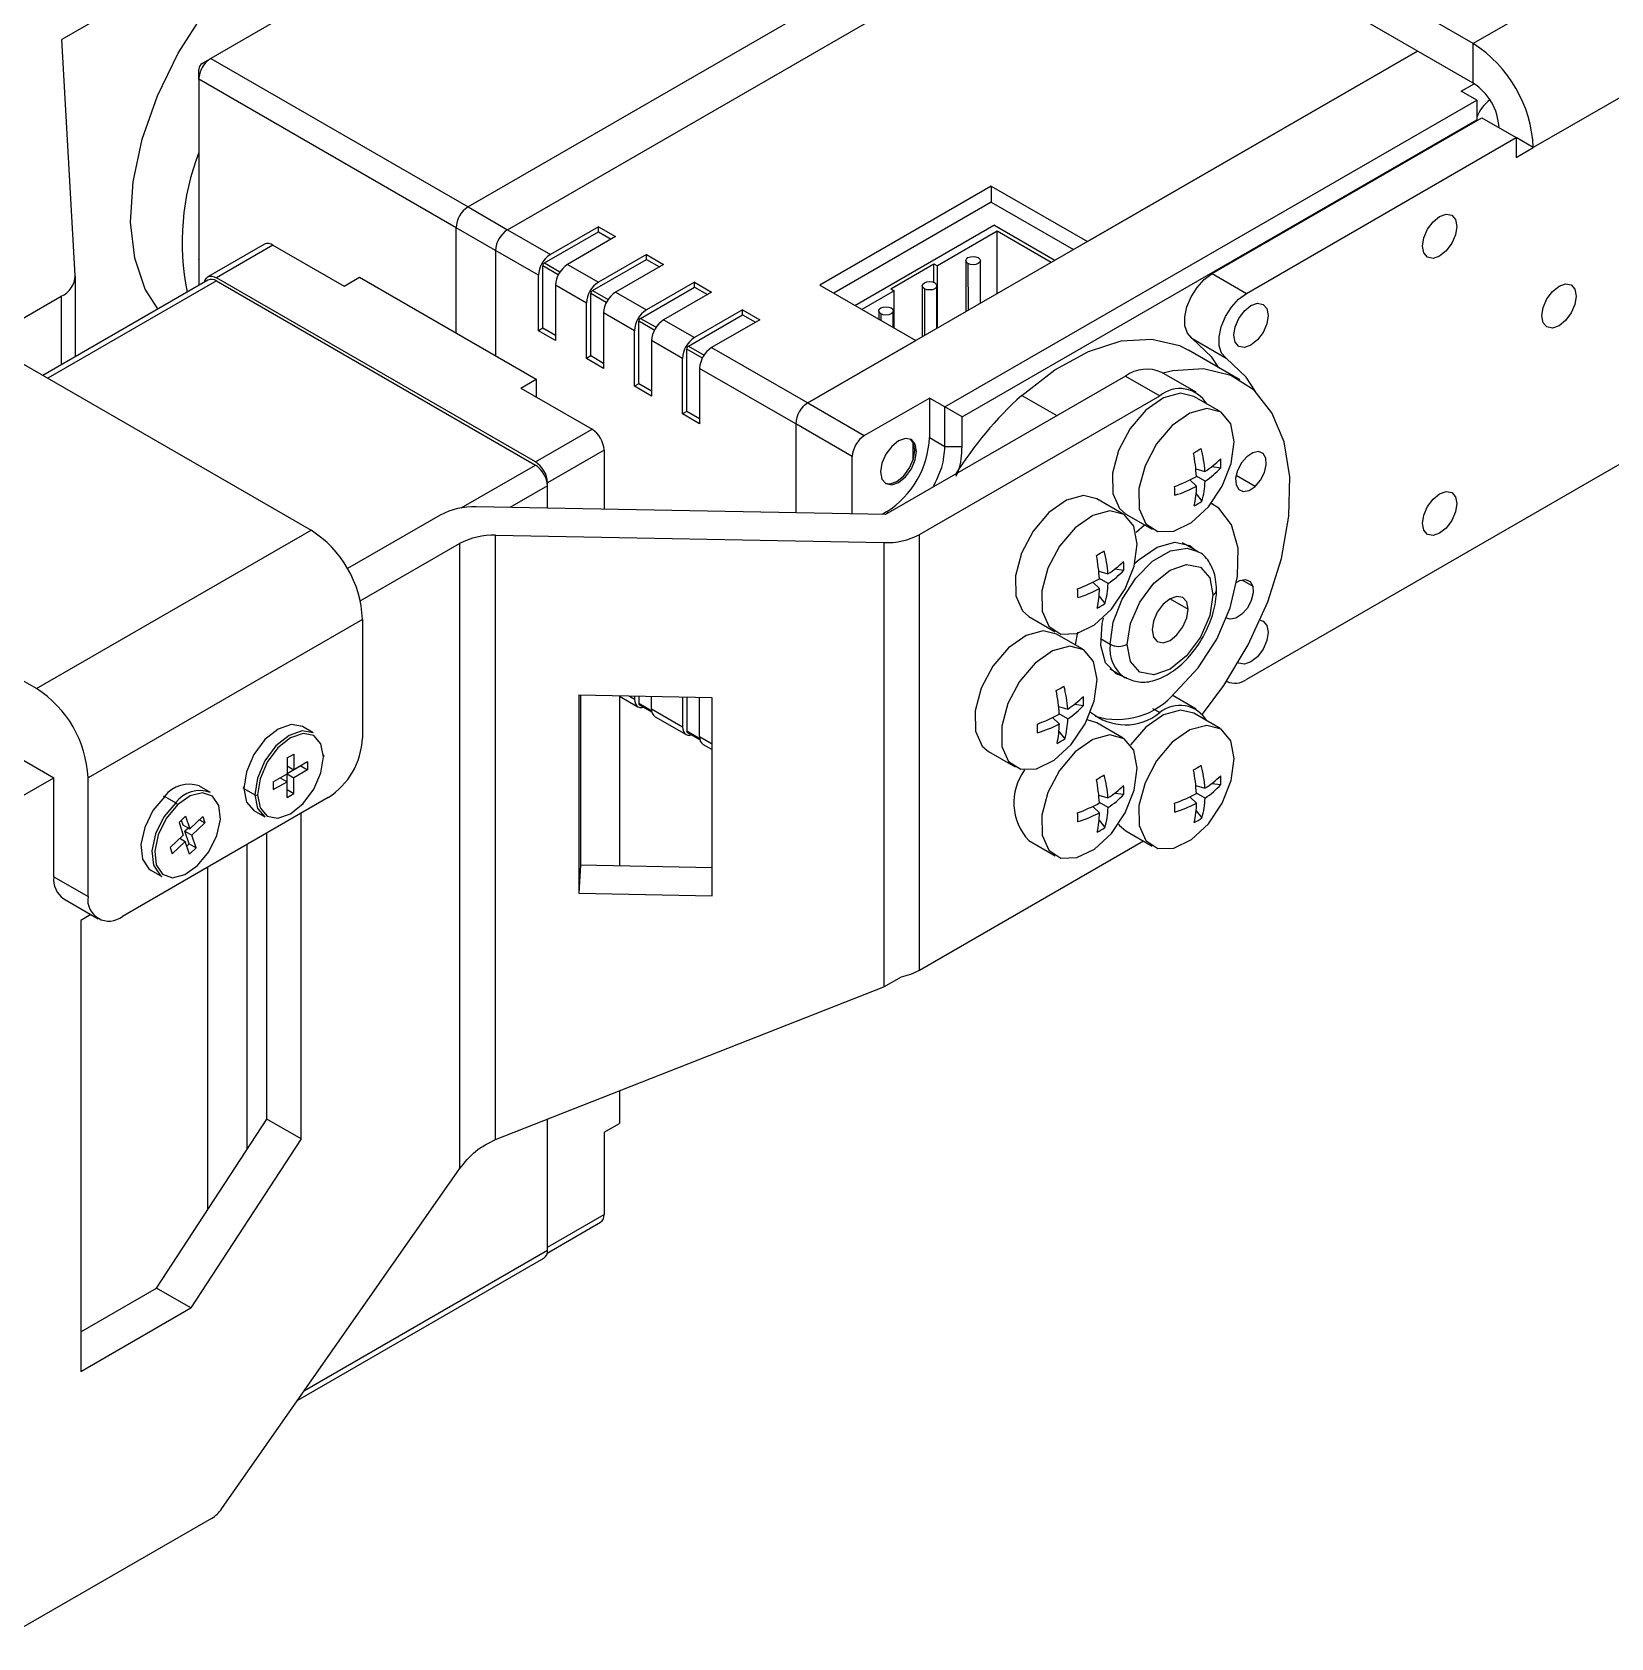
# Model space of a CAD drawing. Header units: millimetres. Extents: x 1258 to 2922, y -135 to 1239.
# Drawn here: x 1637.13 to 1669.67, y 1132.49 to 1165.59 of the extents above; entities that cross this region are included whole.
import ezdxf

# ---------------------------------------------------------------- set-up
doc = ezdxf.new("R2010")
doc.units = ezdxf.units.MM
doc.header["$LTSCALE"] = 6

msp = doc.modelspace()

# ---------------------------------------------------------------- linework, layer by layer
at = {"color": 7, "linetype": 'Continuous', "lineweight": 25}
for p, q in [((1666.835, 1165.355), (1653.647, 1172.968)), ((1653.294, 1172.254), (1640.813, 1165.049)), ((1666.835, 1164.539), (1653.647, 1172.152)), ((1678.502, 1172.091), (1666.835, 1165.355)), ((1679.74, 1169.947), (1668.072, 1163.212)), ((1658.686, 1169.243), (1646.117, 1161.987)), ((1646.93, 1161.518), (1659.499, 1168.774)), ((1642.696, 1168.299), (1637.746, 1165.442)), ((1638.021, 1160.572), (1637.746, 1165.442)), ((1666.835, 1164.539), (1666.835, 1165.355)), ((1640.813, 1165.049), (1646.117, 1161.987)), ((1665.686, 1165.202), (1653.117, 1157.946)), ((1658.881, 1161.274), (1665.686, 1165.202)), ((1640.566, 1164.62), (1640.566, 1164.824)), ((1645.869, 1161.559), (1640.566, 1164.62)), ((1640.566, 1164.62), (1640.566, 1160.371)), ((1666.588, 1164.375), (1666.852, 1164.528)), ((1666.906, 1164.192), (1666.588, 1164.375)), ((1655.946, 1157.864), (1666.906, 1164.192)), ((1666.906, 1164.192), (1666.906, 1163.783)), ((1656.299, 1157.66), (1666.906, 1163.783)), ((1661.452, 1160.614), (1667.012, 1163.824)), ((1666.906, 1163.783), (1666.906, 1163.763)), ((1667.012, 1163.824), (1667.719, 1163.416)), ((1662.159, 1160.206), (1667.719, 1163.416)), ((1667.719, 1163.416), (1667.719, 1163.008)), ((1668.072, 1163.212), (1667.719, 1163.416)), ((1667.719, 1163.008), (1668.072, 1163.212)), ((1656.901, 1162.417), (1653.366, 1160.376)), ((1656.901, 1162.417), (1658.881, 1161.274)), ((1656.901, 1162.417), (1656.901, 1162.085)), ((1646.117, 1161.987), (1646.93, 1161.518)), ((1656.901, 1162.085), (1653.652, 1160.21)), ((1656.901, 1162.085), (1658.594, 1161.108)), ((1679.033, 1161.986), (1662.159, 1152.245)), ((1645.869, 1159.389), (1645.869, 1161.559)), ((1646.682, 1161.089), (1645.869, 1161.559)), ((1646.93, 1161.518), (1647.814, 1161.008)), ((1647.69, 1160.834), (1648.804, 1161.477)), ((1648.804, 1161.579), (1647.814, 1161.008)), ((1649.157, 1161.375), (1648.167, 1160.804)), ((1648.804, 1161.579), (1649.157, 1161.375)), ((1648.804, 1161.477), (1648.804, 1161.579)), ((1648.804, 1161.477), (1649.069, 1161.324)), ((1654.091, 1159.957), (1656.954, 1161.609)), ((1657.025, 1161.487), (1655.79, 1160.774)), ((1658.208, 1160.885), (1656.954, 1161.609)), ((1658.138, 1160.844), (1657.025, 1161.487)), ((1657.025, 1160.202), (1657.025, 1161.487)), ((1641.92, 1161.218), (1640.753, 1160.544)), ((1642.095, 1161.2), (1640.928, 1160.527)), ((1642.095, 1161.2), (1643.562, 1160.353)), ((1646.682, 1161.089), (1646.682, 1158.92)), ((1647.566, 1160.579), (1646.682, 1161.089)), ((1649.794, 1161.008), (1648.804, 1160.436)), ((1649.794, 1161.008), (1650.147, 1160.804)), ((1649.794, 1160.906), (1649.794, 1161.008)), ((1640.553, 1160.914), (1640.566, 1160.906)), ((1647.655, 1159.487), (1647.655, 1160.773)), ((1648.167, 1160.804), (1648.804, 1160.436)), ((1648.68, 1160.263), (1649.794, 1160.906)), ((1650.147, 1160.804), (1649.157, 1160.232)), ((1649.794, 1160.906), (1650.059, 1160.752)), ((1654.83, 1160.301), (1655.719, 1160.815)), ((1655.719, 1160.815), (1655.79, 1160.774)), ((1655.719, 1160.431), (1655.719, 1160.815)), ((1655.79, 1159.489), (1655.79, 1160.774)), ((1656.376, 1160.881), (1656.377, 1159.828)), ((1656.677, 1160.001), (1656.676, 1160.881)), ((1640.753, 1160.479), (1637.351, 1158.514)), ((1638.022, 1158.902), (1638.022, 1160.554)), ((1647.504, 1156.731), (1640.928, 1160.527)), ((1640.928, 1160.462), (1647.504, 1156.665)), ((1643.562, 1160.353), (1643.881, 1160.537)), ((1643.881, 1160.537), (1647.522, 1158.435)), ((1647.566, 1159.436), (1647.566, 1160.579)), ((1648.556, 1160.007), (1647.92, 1160.375)), ((1647.92, 1160.375), (1647.92, 1159.232)), ((1649.67, 1159.691), (1650.784, 1160.334)), ((1650.784, 1160.436), (1649.794, 1159.865)), ((1650.784, 1160.436), (1651.137, 1160.232)), ((1650.784, 1160.334), (1650.784, 1160.436)), ((1650.784, 1160.334), (1651.049, 1160.181)), ((1653.366, 1160.376), (1655.346, 1159.233)), ((1655.478, 1160.362), (1655.479, 1159.309)), ((1655.779, 1159.483), (1655.778, 1160.362)), ((1661.452, 1160.614), (1662.159, 1160.206)), ((1634.359, 1160.241), (1642.88, 1155.323)), ((1636.127, 1159.221), (1637.729, 1160.145)), ((1648.556, 1158.864), (1648.556, 1160.007)), ((1648.645, 1158.915), (1648.645, 1160.201)), ((1649.157, 1160.232), (1649.794, 1159.865)), ((1651.137, 1160.232), (1650.147, 1159.661)), ((1654.901, 1160.261), (1654.233, 1159.875)), ((1654.83, 1160.301), (1654.901, 1160.261)), ((1654.901, 1159.489), (1654.901, 1160.261)), ((1648.91, 1159.803), (1648.91, 1158.66)), ((1649.546, 1159.436), (1648.91, 1159.803)), ((1650.66, 1159.12), (1651.774, 1159.763)), ((1651.774, 1159.865), (1650.784, 1159.293)), ((1651.774, 1159.865), (1652.127, 1159.661)), ((1651.774, 1159.763), (1651.774, 1159.865)), ((1651.774, 1159.763), (1652.039, 1159.61)), ((1654.58, 1159.844), (1654.58, 1159.674)), ((1654.88, 1159.501), (1654.88, 1159.844)), ((1647.655, 1159.487), (1647.566, 1159.436)), ((1647.92, 1159.232), (1647.566, 1159.436)), ((1647.92, 1159.334), (1647.655, 1159.487)), ((1649.546, 1158.293), (1649.546, 1159.436)), ((1649.635, 1158.344), (1649.635, 1159.63)), ((1650.147, 1159.661), (1650.784, 1159.293)), ((1652.127, 1159.661), (1651.137, 1159.089)), ((1649.9, 1159.232), (1649.9, 1158.089)), ((1650.536, 1158.865), (1649.9, 1159.232)), ((1650.625, 1157.772), (1650.625, 1159.058)), ((1651.137, 1159.089), (1653.117, 1157.946)), ((1653.117, 1157.946), (1655.346, 1159.233)), ((1662.025, 1158.423), (1660.964, 1159.036)), ((1661.034, 1159.28), (1661.741, 1158.872)), ((1648.645, 1158.915), (1648.556, 1158.864)), ((1648.91, 1158.66), (1648.556, 1158.864)), ((1648.91, 1158.762), (1648.645, 1158.915)), ((1650.536, 1157.721), (1650.536, 1158.865)), ((1647.204, 1158.251), (1647.522, 1158.435)), ((1647.522, 1158.435), (1647.522, 1158.067)), ((1652.87, 1157.517), (1650.89, 1158.66)), ((1650.89, 1158.66), (1650.89, 1157.517)), ((1659.667, 1158.502), (1654.717, 1155.645)), ((1659.667, 1158.502), (1660.374, 1158.094)), ((1661.124, 1158.168), (1660.417, 1158.577)), ((1647.204, 1158.251), (1648.671, 1157.404)), ((1649.635, 1158.344), (1649.546, 1158.293)), ((1649.9, 1158.089), (1649.546, 1158.293)), ((1649.9, 1158.191), (1649.635, 1158.344)), ((1654.284, 1157.273), (1655.627, 1158.048)), ((1655.424, 1155.237), (1660.374, 1158.094)), ((1655.946, 1157.864), (1655.627, 1158.048)), ((1655.627, 1158.048), (1655.627, 1157.232)), ((1661.619, 1157.767), (1661.074, 1158.082)), ((1650.625, 1157.772), (1650.536, 1157.721)), ((1650.89, 1157.517), (1650.536, 1157.721)), ((1650.89, 1157.619), (1650.625, 1157.772)), ((1653.117, 1157.946), (1654.284, 1157.273)), ((1656.299, 1157.66), (1655.946, 1157.864)), ((1655.946, 1157.048), (1655.946, 1157.864)), ((1647.504, 1156.731), (1648.671, 1157.404)), ((1652.87, 1157.517), (1652.87, 1155.68)), ((1654.036, 1156.844), (1652.87, 1157.517)), ((1656.299, 1157.048), (1656.299, 1157.66)), ((1655.292, 1156.772), (1655.292, 1157.132)), ((1655.627, 1157.232), (1655.946, 1157.048)), ((1655.946, 1157.048), (1656.299, 1157.048)), ((1648.919, 1156.975), (1647.752, 1156.302)), ((1648.919, 1156.975), (1648.919, 1155.754)), ((1654.036, 1155.658), (1654.036, 1156.844)), ((1655.362, 1156.952), (1655.327, 1156.972)), ((1660.994, 1156.36), (1661.132, 1156.229)), ((1661.116, 1156.59), (1661.304, 1156.535)), ((1661.307, 1156.334), (1661.128, 1156.436)), ((1661.447, 1156.635), (1661.632, 1156.611)), ((1647.752, 1155.776), (1647.752, 1156.302)), ((1647.752, 1155.776), (1647.752, 1156.237)), ((1661.123, 1156.072), (1661.243, 1155.922)), ((1654.717, 1155.645), (1646.282, 1155.803)), ((1654.743, 1155.701), (1654.649, 1155.646)), ((1659.619, 1155.656), (1659.074, 1155.971)), ((1661.482, 1155.85), (1661.435, 1155.877)), ((1645.542, 1155.635), (1643.63, 1154.531)), ((1659.674, 1155.657), (1660.219, 1155.342)), ((1659.887, 1155.284), (1660.062, 1155.433)), ((1637.223, 1152.057), (1642.88, 1155.323)), ((1643.895, 1153.867), (1645.943, 1155.05)), ((1645.943, 1155.05), (1645.943, 1142.155)), ((1646.683, 1155.218), (1654.684, 1155.068)), ((1646.683, 1142.763), (1646.683, 1155.218)), ((1654.684, 1155.068), (1654.684, 1145.908)), ((1655.424, 1146.255), (1655.424, 1155.237)), ((1661.159, 1154.882), (1660.845, 1155.063)), ((1659.862, 1154.641), (1659.947, 1154.721)), ((1659.116, 1154.479), (1659.304, 1154.424)), ((1659.447, 1154.524), (1659.632, 1154.5)), ((1658.994, 1154.249), (1659.132, 1154.118)), ((1659.307, 1154.223), (1659.128, 1154.325)), ((1659.123, 1153.961), (1659.243, 1153.811)), ((1643.94, 1153.485), (1638.284, 1150.22)), ((1643.94, 1153.485), (1643.94, 1151.036)), ((1657.674, 1153.546), (1658.219, 1153.231)), ((1658.791, 1152.868), (1658.245, 1153.183)), ((1658.634, 1152.959), (1658.683, 1153.223)), ((1637.223, 1152.057), (1636.595, 1152.419)), ((1659.345, 1152.465), (1659.659, 1152.284)), ((1661.753, 1152.209), (1661.759, 1152.205)), ((1651.148, 1151.868), (1648.399, 1151.92)), ((1648.399, 1151.92), (1648.399, 1147.837)), ((1648.432, 1151.919), (1648.432, 1148.414)), ((1649.237, 1151.904), (1649.237, 1148.399)), ((1649.237, 1151.902), (1649.619, 1151.682)), ((1649.546, 1151.898), (1649.546, 1151.842)), ((1649.635, 1151.897), (1649.635, 1151.75)), ((1649.645, 1151.727), (1649.906, 1151.577)), ((1649.9, 1151.638), (1649.9, 1151.892)), ((1650.536, 1151.88), (1650.536, 1151.271)), ((1650.625, 1151.878), (1650.625, 1151.179)), ((1650.89, 1151.067), (1650.89, 1151.873)), ((1651.148, 1147.786), (1651.148, 1151.868)), ((1658.618, 1151.736), (1658.803, 1151.712)), ((1661.124, 1151.636), (1660.627, 1151.923)), ((1649.9, 1151.638), (1650.536, 1151.271)), ((1649.972, 1151.478), (1650.609, 1151.11)), ((1658.165, 1151.461), (1658.303, 1151.33)), ((1658.288, 1151.691), (1658.476, 1151.636)), ((1658.479, 1151.435), (1658.3, 1151.537)), ((1659.074, 1151.352), (1658.877, 1151.414)), ((1661.619, 1151.235), (1661.074, 1151.549)), ((1642.927, 1151.143), (1642.701, 1151.273)), ((1650.635, 1151.156), (1650.896, 1151.005)), ((1658.295, 1151.174), (1658.414, 1151.023)), ((1659.619, 1151.037), (1659.074, 1151.352)), ((1636.595, 1150.786), (1637.576, 1150.22)), ((1650.962, 1150.906), (1651.148, 1150.799)), ((1656.845, 1150.758), (1657.391, 1150.443)), ((1642.385, 1150.628), (1642.526, 1150.709)), ((1642.385, 1150.628), (1642.385, 1150.301)), ((1642.385, 1150.465), (1642.526, 1150.383)), ((1642.668, 1150.464), (1642.385, 1150.301)), ((1642.526, 1150.709), (1642.526, 1150.383)), ((1642.809, 1150.546), (1642.526, 1150.383)), ((1642.668, 1150.465), (1642.668, 1150.464)), ((1642.668, 1150.464), (1642.809, 1150.383)), ((1642.809, 1150.546), (1642.809, 1150.383)), ((1635.996, 1149.308), (1637.576, 1150.22)), ((1637.576, 1148.179), (1637.576, 1150.22)), ((1638.284, 1147.77), (1638.284, 1150.22)), ((1642.102, 1150.138), (1642.385, 1150.301)), ((1642.102, 1150.138), (1642.243, 1150.22)), ((1642.102, 1150.138), (1642.102, 1149.975)), ((1642.102, 1149.975), (1642.385, 1150.138)), ((1642.243, 1150.22), (1642.385, 1150.138)), ((1642.385, 1150.138), (1642.385, 1150.301)), ((1642.385, 1150.301), (1642.526, 1150.22)), ((1642.385, 1149.811), (1642.385, 1150.138)), ((1642.809, 1150.383), (1642.526, 1150.22)), ((1642.526, 1149.893), (1642.526, 1150.22)), ((1661.447, 1150.103), (1661.632, 1150.079)), ((1643.233, 1149.811), (1638.991, 1147.362)), ((1639.863, 1149.835), (1640.09, 1149.705)), ((1640.806, 1149.918), (1640.58, 1150.049)), ((1641.494, 1149.999), (1641.72, 1149.869)), ((1642.385, 1149.975), (1642.526, 1149.893)), ((1642.385, 1149.811), (1642.526, 1149.893)), ((1659.116, 1149.86), (1659.304, 1149.805)), ((1659.447, 1149.905), (1659.632, 1149.881)), ((1660.994, 1149.828), (1661.132, 1149.697)), ((1661.116, 1150.058), (1661.304, 1150.003)), ((1661.307, 1149.802), (1661.128, 1149.904)), ((1640.293, 1149.426), (1640.159, 1149.298)), ((1640.293, 1149.426), (1640.38, 1149.165)), ((1640.649, 1149.42), (1640.38, 1149.165)), ((1640.649, 1149.42), (1640.692, 1149.29)), ((1641.701, 1149.541), (1641.927, 1149.411)), ((1642.675, 1142.774), (1642.675, 1149.489)), ((1658.994, 1149.63), (1659.132, 1149.499)), ((1659.307, 1149.604), (1659.128, 1149.706)), ((1661.123, 1149.54), (1661.243, 1149.39)), ((1640.159, 1149.298), (1640.245, 1149.037)), ((1640.206, 1149.343), (1640.238, 1149.247)), ((1640.238, 1149.247), (1640.38, 1149.165)), ((1640.351, 1149.182), (1640.282, 1149.116)), ((1640.368, 1148.855), (1640.282, 1149.116)), ((1640.282, 1149.116), (1640.423, 1149.034)), ((1640.692, 1149.29), (1640.423, 1149.034)), ((1640.58, 1149.355), (1640.692, 1149.29)), ((1641.968, 1143.182), (1641.968, 1149.081)), ((1659.123, 1149.342), (1659.243, 1149.192)), ((1659.674, 1149.125), (1660.219, 1148.81)), ((1639.976, 1148.782), (1640.245, 1149.037)), ((1639.976, 1148.782), (1640.019, 1148.651)), ((1640.019, 1148.651), (1640.288, 1148.907)), ((1640.176, 1148.972), (1640.288, 1148.907)), ((1640.375, 1148.646), (1640.288, 1148.907)), ((1640.368, 1148.855), (1640.321, 1148.81)), ((1640.368, 1148.855), (1640.51, 1148.773)), ((1640.51, 1148.773), (1640.375, 1148.646)), ((1640.51, 1148.773), (1640.423, 1149.034)), ((1641.565, 1142.564), (1641.565, 1148.848)), ((1655.424, 1146.255), (1660.035, 1148.916)), ((1657.674, 1148.927), (1658.219, 1148.612)), ((1648.432, 1148.414), (1648.399, 1147.837)), ((1651.148, 1148.363), (1648.432, 1148.414)), ((1637.576, 1148.179), (1638.284, 1147.77)), ((1639.58, 1148.317), (1639.806, 1148.186)), ((1640.752, 1141.317), (1640.752, 1148.379)), ((1648.399, 1147.837), (1651.148, 1147.786)), ((1637.784, 1147.721), (1638.491, 1147.312)), ((1638.344, 1147.397), (1638.135, 1147.276)), ((1638.135, 1147.276), (1638.135, 1137.982)), ((1654.684, 1145.908), (1655.048, 1146.118)), ((1646.683, 1142.763), (1654.684, 1145.908)), ((1649.237, 1143.767), (1649.237, 1143.094)), ((1639.698, 1139.7), (1641.968, 1143.182)), ((1642.675, 1142.774), (1641.968, 1143.182)), ((1647.752, 1140.543), (1647.752, 1143.184)), ((1647.752, 1140.477), (1647.752, 1143.184)), ((1648.919, 1142.911), (1649.237, 1143.094)), ((1648.919, 1142.911), (1648.919, 1141.216)), ((1642.675, 1142.774), (1640.405, 1139.292)), ((1641.04, 1135.151), (1645.943, 1142.155)), ((1647.752, 1140.543), (1648.919, 1141.216)), ((1647.747, 1140.421), (1648.846, 1141.056)), ((1642.605, 1137.388), (1647.679, 1140.317)), ((1638.135, 1138.798), (1639.698, 1139.7)), ((1640.405, 1139.292), (1639.698, 1139.7)), ((1638.135, 1137.982), (1640.405, 1139.292)), ((1640.83, 1134.951), (1636.562, 1132.487))]:
    msp.add_line(p, q, dxfattribs=at)
at = {"color": 8, "linetype": 'Continuous', "lineweight": 25}
for p, q in [((1647.976, 1160.588), (1647.655, 1160.773)), ((1647.69, 1160.834), (1648.011, 1160.649)), ((1656.42, 1160.82), (1656.421, 1159.853)), ((1640.928, 1160.462), (1637.453, 1158.455)), ((1637.729, 1160.145), (1637.729, 1158.733)), ((1648.966, 1160.016), (1648.645, 1160.201)), ((1648.68, 1160.263), (1649.001, 1160.077)), ((1655.522, 1160.301), (1655.522, 1159.335)), ((1649.67, 1159.691), (1649.991, 1159.506)), ((1654.624, 1159.782), (1654.624, 1159.649)), ((1649.955, 1159.445), (1649.635, 1159.63)), ((1650.945, 1158.873), (1650.625, 1159.058)), ((1650.66, 1159.12), (1650.981, 1158.934)), ((1657.529, 1158.102), (1658.251, 1157.685)), ((1645.973, 1155.781), (1647.504, 1156.665)), ((1662.337, 1156.227), (1661.946, 1156.452)), ((1647.752, 1156.237), (1646.979, 1155.79)), ((1654.779, 1155.68), (1654.743, 1155.701)), ((1662.068, 1154.299), (1662.29, 1154.171)), ((1660.586, 1153.909), (1660.957, 1153.695)), ((1659.349, 1152.97), (1659.154, 1153.083)), ((1649.446, 1151.9), (1649.546, 1151.842)), ((1649.635, 1151.75), (1649.903, 1151.596)), ((1649.903, 1151.595), (1649.635, 1151.75)), ((1660.374, 1151.562), (1660.232, 1151.643)), ((1650.625, 1151.179), (1650.893, 1151.024)), ((1650.893, 1151.024), (1650.625, 1151.179)), ((1650.89, 1151.067), (1651.148, 1150.918)), ((1642.745, 1137.587), (1647.752, 1140.477))]:
    msp.add_line(p, q, dxfattribs=at)
at = {"color": 7, "linetype": 'Continuous', "lineweight": 25, "flags": 128}
for points in [[(1639.722, 1159.884), (1639.461, 1160.294), (1639.245, 1160.93), (1639.161, 1161.677), (1639.214, 1162.505), (1639.4, 1163.383), (1639.713, 1164.278), (1640.141, 1165.155), (1640.667, 1165.98), (1641.271, 1166.721), (1641.929, 1167.351), (1642.617, 1167.844), (1643.308, 1168.183), (1643.976, 1168.353), (1644.594, 1168.348)], [(1640.637, 1164.947), (1640.736, 1165.004), (1640.813, 1165.049)], [(1666.142, 1161.791), (1666.277, 1161.838), (1666.392, 1161.816), (1666.469, 1161.728), (1666.496, 1161.587), (1666.469, 1161.415), (1666.392, 1161.239), (1666.277, 1161.084), (1666.142, 1160.975), (1666.007, 1160.928), (1665.892, 1160.95), (1665.815, 1161.038), (1665.788, 1161.179), (1665.815, 1161.351), (1665.892, 1161.527), (1666.007, 1161.682), (1666.142, 1161.791)], [(1656.42, 1160.82), (1656.388, 1160.848), (1656.376, 1160.881), (1656.388, 1160.914), (1656.42, 1160.942), (1656.469, 1160.961), (1656.526, 1160.968), (1656.584, 1160.961), (1656.632, 1160.942)], [(1656.632, 1160.942), (1656.665, 1160.914), (1656.676, 1160.881), (1656.665, 1160.848), (1656.632, 1160.82), (1656.584, 1160.801), (1656.526, 1160.795), (1656.469, 1160.801), (1656.42, 1160.82)], [(1640.686, 1160.44), (1640.7, 1160.482), (1640.723, 1160.519), (1640.753, 1160.544), (1640.791, 1160.558), (1640.834, 1160.56), (1640.88, 1160.549), (1640.928, 1160.527)], [(1655.522, 1160.301), (1655.49, 1160.329), (1655.478, 1160.362), (1655.49, 1160.396), (1655.522, 1160.424), (1655.571, 1160.442), (1655.628, 1160.449), (1655.686, 1160.442), (1655.734, 1160.424)], [(1655.734, 1160.424), (1655.767, 1160.396), (1655.778, 1160.362), (1655.767, 1160.329), (1655.734, 1160.301), (1655.686, 1160.282), (1655.628, 1160.276), (1655.571, 1160.282), (1655.522, 1160.301)], [(1661.034, 1159.28), (1660.942, 1159.383), (1660.893, 1159.534), (1660.891, 1159.72), (1660.934, 1159.926), (1661.021, 1160.136), (1661.143, 1160.33), (1661.291, 1160.494), (1661.452, 1160.614)], [(1668.603, 1160.354), (1668.738, 1160.401), (1668.853, 1160.379), (1668.929, 1160.29), (1668.956, 1160.15), (1668.929, 1159.978), (1668.853, 1159.801), (1668.738, 1159.647), (1668.603, 1159.537), (1668.467, 1159.49), (1668.353, 1159.513), (1668.276, 1159.601), (1668.249, 1159.742), (1668.276, 1159.913), (1668.353, 1160.09), (1668.467, 1160.245), (1668.603, 1160.354)], [(1661.741, 1158.872), (1661.649, 1158.975), (1661.6, 1159.126), (1661.598, 1159.312), (1661.641, 1159.518), (1661.728, 1159.727), (1661.85, 1159.922), (1661.998, 1160.086), (1662.159, 1160.206)], [(1662.253, 1159.954), (1662.388, 1160.001), (1662.503, 1159.979), (1662.58, 1159.891), (1662.606, 1159.75), (1662.58, 1159.578), (1662.503, 1159.402), (1662.388, 1159.247), (1662.253, 1159.138), (1662.118, 1159.091), (1662.003, 1159.113), (1661.926, 1159.201), (1661.899, 1159.342), (1661.926, 1159.514), (1662.003, 1159.691), (1662.118, 1159.845), (1662.253, 1159.954)], [(1654.624, 1159.782), (1654.592, 1159.811), (1654.58, 1159.844), (1654.592, 1159.877), (1654.624, 1159.905), (1654.673, 1159.924), (1654.73, 1159.93), (1654.788, 1159.924), (1654.836, 1159.905)], [(1654.836, 1159.905), (1654.869, 1159.877), (1654.88, 1159.844), (1654.869, 1159.811), (1654.836, 1159.782), (1654.788, 1159.764), (1654.73, 1159.757), (1654.673, 1159.764), (1654.624, 1159.782)], [(1657.529, 1158.102), (1658.212, 1158.632), (1658.904, 1159.01), (1659.58, 1159.224), (1660.213, 1159.263), (1660.779, 1159.128), (1660.964, 1159.036)], [(1661.592, 1158.673), (1661.446, 1158.887), (1661.034, 1159.28)], [(1662.346, 1158.183), (1662.153, 1158.479), (1661.741, 1158.872)], [(1661.254, 1151.529), (1661.695, 1152.122), (1662.198, 1152.963), (1662.598, 1153.847), (1662.88, 1154.741), (1663.033, 1155.61), (1663.052, 1156.421), (1662.935, 1157.142), (1662.686, 1157.746), (1662.317, 1158.21), (1661.84, 1158.515), (1661.274, 1158.651), (1660.641, 1158.611), (1660.438, 1158.564)], [(1661.074, 1158.082), (1660.8, 1158.147), (1660.448, 1158.052), (1660.087, 1157.797), (1659.764, 1157.417), (1659.523, 1156.963), (1659.398, 1156.497), (1659.404, 1156.08), (1659.541, 1155.77), (1659.674, 1155.657)], [(1661.909, 1157.146), (1661.836, 1157.515), (1661.639, 1157.755), (1661.345, 1157.832), (1660.993, 1157.737), (1660.632, 1157.483), (1660.309, 1157.103), (1660.069, 1156.648), (1659.943, 1156.182), (1659.949, 1155.765), (1660.087, 1155.455), (1660.336, 1155.294), (1660.665, 1155.303), (1661.027, 1155.481), (1661.376, 1155.804), (1661.662, 1156.228), (1661.848, 1156.696), (1661.909, 1157.146)], [(1655.362, 1156.952), (1655.334, 1157.099), (1655.253, 1157.192), (1655.133, 1157.215), (1654.991, 1157.166), (1654.849, 1157.051), (1654.728, 1156.889), (1654.648, 1156.703), (1654.62, 1156.523)], [(1655.327, 1156.972), (1655.299, 1157.12), (1655.235, 1157.201)], [(1654.62, 1156.523), (1654.648, 1156.375), (1654.728, 1156.283), (1654.849, 1156.259), (1654.991, 1156.309), (1655.133, 1156.423), (1655.253, 1156.586), (1655.334, 1156.771), (1655.362, 1156.952)], [(1654.711, 1156.294), (1654.814, 1156.28), (1654.956, 1156.329), (1655.098, 1156.444), (1655.218, 1156.606), (1655.299, 1156.792), (1655.327, 1156.972)], [(1662.169, 1156.838), (1662.058, 1156.71), (1661.976, 1156.554), (1661.937, 1156.396), (1661.946, 1156.258), (1662.002, 1156.162), (1662.095, 1156.122), (1662.213, 1156.145), (1662.337, 1156.227)], [(1662.337, 1156.227), (1662.448, 1156.355), (1662.529, 1156.51), (1662.568, 1156.669), (1662.56, 1156.807), (1662.504, 1156.903), (1662.41, 1156.943), (1662.292, 1156.92), (1662.169, 1156.838)], [(1659.074, 1155.971), (1658.8, 1156.036), (1658.448, 1155.941), (1658.087, 1155.686), (1657.764, 1155.306), (1657.523, 1154.852), (1657.398, 1154.385), (1657.404, 1153.969), (1657.541, 1153.659), (1657.674, 1153.546)], [(1666.142, 1155.259), (1666.007, 1155.212), (1665.892, 1155.234), (1665.815, 1155.322), (1665.788, 1155.463), (1665.815, 1155.635), (1665.892, 1155.812), (1666.007, 1155.966), (1666.142, 1156.075), (1666.277, 1156.122), (1666.392, 1156.1), (1666.469, 1156.012), (1666.496, 1155.871), (1666.469, 1155.7), (1666.392, 1155.523), (1666.277, 1155.368), (1666.142, 1155.259)], [(1659.909, 1155.034), (1659.836, 1155.404), (1659.639, 1155.644), (1659.345, 1155.721), (1658.993, 1155.626), (1658.632, 1155.371), (1658.309, 1154.991), (1658.069, 1154.537), (1657.943, 1154.07), (1657.949, 1153.654), (1658.087, 1153.344), (1658.336, 1153.183), (1658.665, 1153.192), (1659.027, 1153.37), (1659.376, 1153.692), (1659.662, 1154.117), (1659.848, 1154.585), (1659.909, 1155.034)], [(1660.7, 1151.987), (1661.162, 1152.485), (1661.548, 1153.08), (1661.827, 1153.725), (1661.977, 1154.366), (1661.986, 1154.952), (1661.853, 1155.436), (1661.589, 1155.777), (1661.434, 1155.876)], [(1659.947, 1154.721), (1660.32, 1154.976), (1660.682, 1155.076), (1660.99, 1155.008), (1661.12, 1154.905)], [(1659.702, 1152.97), (1659.769, 1153.4), (1659.961, 1153.842), (1660.248, 1154.228), (1660.586, 1154.501), (1660.924, 1154.619), (1661.211, 1154.563), (1661.403, 1154.343), (1661.47, 1153.991)], [(1662.29, 1154.171), (1662.299, 1154.033), (1662.26, 1153.874), (1662.179, 1153.719), (1662.068, 1153.591), (1661.944, 1153.509), (1661.826, 1153.486), (1661.749, 1153.512)], [(1661.96, 1154.249), (1662.023, 1154.284), (1662.141, 1154.307), (1662.235, 1154.267), (1662.29, 1154.171)], [(1661.47, 1153.991), (1661.403, 1153.562), (1661.211, 1153.12), (1660.924, 1152.733), (1660.586, 1152.46), (1660.248, 1152.342), (1659.961, 1152.398), (1659.769, 1152.619), (1659.702, 1152.97)], [(1660.957, 1153.695), (1660.929, 1153.843), (1660.848, 1153.935), (1660.728, 1153.959), (1660.586, 1153.909), (1660.444, 1153.795), (1660.323, 1153.632), (1660.243, 1153.447), (1660.215, 1153.266)], [(1659.62, 1152.306), (1659.475, 1152.361), (1659.258, 1152.589), (1659.159, 1152.949), (1659.189, 1153.397), (1659.215, 1153.51)], [(1660.215, 1153.266), (1660.243, 1153.119), (1660.323, 1153.026), (1660.444, 1153.003), (1660.586, 1153.052), (1660.728, 1153.167), (1660.848, 1153.329), (1660.929, 1153.515), (1660.957, 1153.695)], [(1662.441, 1153.468), (1662.503, 1153.447), (1662.58, 1153.359), (1662.606, 1153.218), (1662.58, 1153.046), (1662.503, 1152.869), (1662.388, 1152.715), (1662.253, 1152.606)], [(1658.245, 1153.183), (1657.971, 1153.248), (1657.62, 1153.153), (1657.258, 1152.898), (1656.935, 1152.518), (1656.695, 1152.064), (1656.569, 1151.598), (1656.576, 1151.181), (1656.713, 1150.871), (1656.845, 1150.758)], [(1659.081, 1152.247), (1659.008, 1152.616), (1658.811, 1152.856), (1658.517, 1152.933), (1658.165, 1152.838), (1657.803, 1152.584), (1657.481, 1152.204), (1657.24, 1151.749), (1657.115, 1151.283), (1657.121, 1150.866), (1657.258, 1150.556), (1657.508, 1150.395), (1657.836, 1150.404), (1658.199, 1150.582), (1658.547, 1150.905), (1658.834, 1151.329), (1659.02, 1151.797), (1659.081, 1152.247)], [(1662.253, 1152.606), (1662.118, 1152.559), (1662.003, 1152.581), (1661.99, 1152.589)], [(1649.546, 1151.842), (1649.551, 1151.789), (1649.565, 1151.744), (1649.588, 1151.707), (1649.619, 1151.682), (1649.656, 1151.668), (1649.699, 1151.666), (1649.737, 1151.674)], [(1661.074, 1151.549), (1660.8, 1151.615), (1660.448, 1151.52), (1660.087, 1151.265), (1659.772, 1150.897)], [(1642.701, 1151.273), (1642.471, 1151.318), (1642.201, 1151.224), (1641.93, 1151.006), (1641.701, 1150.696), (1641.548, 1150.343), (1641.494, 1149.999)], [(1642.927, 1151.143), (1642.698, 1151.187), (1642.427, 1151.093), (1642.157, 1150.875), (1641.927, 1150.565), (1641.774, 1150.212), (1641.72, 1149.869)], [(1643.134, 1150.652), (1643.083, 1150.922), (1642.935, 1151.092), (1642.715, 1151.135), (1642.455, 1151.044), (1642.196, 1150.835), (1641.975, 1150.538), (1641.828, 1150.198), (1641.777, 1149.869)], [(1650.536, 1151.271), (1650.541, 1151.218), (1650.555, 1151.172), (1650.578, 1151.136), (1650.609, 1151.11), (1650.646, 1151.097), (1650.689, 1151.095), (1650.727, 1151.103)], [(1659.909, 1150.415), (1659.836, 1150.785), (1659.639, 1151.024), (1659.345, 1151.102), (1658.993, 1151.007), (1658.632, 1150.752), (1658.309, 1150.372), (1658.069, 1149.918), (1657.943, 1149.451), (1657.949, 1149.035), (1658.087, 1148.725), (1658.336, 1148.564), (1658.665, 1148.573), (1659.027, 1148.75), (1659.376, 1149.073), (1659.662, 1149.498), (1659.848, 1149.966), (1659.909, 1150.415)], [(1661.909, 1150.613), (1661.836, 1150.983), (1661.639, 1151.222), (1661.345, 1151.3), (1660.993, 1151.205), (1660.632, 1150.95), (1660.309, 1150.57), (1660.069, 1150.116), (1659.943, 1149.649), (1659.949, 1149.233), (1660.087, 1148.923), (1660.336, 1148.762), (1660.665, 1148.771), (1661.027, 1148.948), (1661.376, 1149.271), (1661.662, 1149.696), (1661.848, 1150.164), (1661.909, 1150.613)], [(1641.777, 1149.869), (1641.828, 1149.598), (1641.975, 1149.429), (1642.196, 1149.386), (1642.455, 1149.477), (1642.715, 1149.686), (1642.935, 1149.983), (1643.083, 1150.322), (1643.134, 1150.652)], [(1639.863, 1149.835), (1639.622, 1149.541), (1639.451, 1149.193), (1639.375, 1148.843), (1639.406, 1148.544), (1639.54, 1148.343), (1639.58, 1148.317)], [(1639.844, 1149.825), (1639.842, 1149.83), (1639.842, 1149.834), (1639.844, 1149.837), (1639.846, 1149.839), (1639.849, 1149.84), (1639.853, 1149.84), (1639.858, 1149.838), (1639.863, 1149.835)], [(1640.542, 1148.409), (1640.773, 1148.692), (1640.938, 1149.026), (1641.011, 1149.362), (1640.98, 1149.649), (1640.852, 1149.842), (1640.644, 1149.912), (1640.39, 1149.849), (1640.126, 1149.662)], [(1641.494, 1149.999), (1641.548, 1149.718), (1641.701, 1149.541), (1641.701, 1149.541)], [(1641.72, 1149.869), (1641.774, 1149.587), (1641.927, 1149.411), (1641.927, 1149.411)], [(1640.09, 1149.705), (1639.848, 1149.411), (1639.677, 1149.062), (1639.601, 1148.712), (1639.633, 1148.414), (1639.767, 1148.213), (1639.806, 1148.186)], [(1640.126, 1149.662), (1639.895, 1149.38), (1639.73, 1149.045), (1639.658, 1148.709), (1639.688, 1148.423), (1639.817, 1148.23), (1640.024, 1148.159), (1640.279, 1148.223), (1640.542, 1148.409)], [(1659.521, 1149.264), (1659.541, 1149.238), (1659.674, 1149.125)]]:
    msp.add_lwpolyline(points, dxfattribs=at)
at = {"color": 8, "linetype": 'Continuous', "lineweight": 25, "flags": 128}
msp.add_lwpolyline([(1659.349, 1152.97), (1659.412, 1153.426), (1659.597, 1153.901), (1659.879, 1154.337), (1660.225, 1154.683), (1660.593, 1154.895), (1660.939, 1154.95), (1661.158, 1154.882)], dxfattribs=at)
at = {"color": 7, "linetype": 'Continuous', "lineweight": 25}
for centre, radius, start, end in [((1665.386, 1163.09), 2.689, 2.6055, 57.3945), ((1640.719, 1164.817), 0.154, 122.6053, 177.3953), ((1666.214, 1163.568), 1.153, 2.6055, 57.3945), ((1667.687, 1163.532), 0.838, 127.4709, 158.7076), ((1645.426, 1161.256), 5.202, 159.0944, 191.354), ((1646.407, 1161.534), 0.538, 122.6055, 177.3945), ((1647.22, 1161.065), 0.538, 122.6055, 177.3945), ((1641.993, 1161.057), 0.176, 54.3824, 114.3071), ((1648.104, 1160.555), 0.538, 122.6055, 177.3945), ((1647.731, 1160.769), 0.0768, 122.6055, 177.3945), ((1648.457, 1160.35), 0.538, 122.6055, 177.3945), ((1637.529, 1160.596), 0.492, 293.904, 357.2969), ((1640.826, 1160.318), 0.176, 54.3824, 114.3071), ((1649.094, 1159.983), 0.538, 122.6055, 177.3945), ((1648.721, 1160.198), 0.0768, 122.6055, 177.3945), ((1649.447, 1159.779), 0.538, 122.6055, 177.3945), ((1650.084, 1159.412), 0.538, 122.6055, 177.3945), ((1649.711, 1159.626), 0.0768, 122.6055, 177.3945), ((1650.437, 1159.207), 0.538, 122.6055, 177.3945), ((1651.074, 1158.84), 0.538, 122.6055, 177.3945), ((1650.701, 1159.055), 0.0768, 122.6055, 177.3945), ((1651.427, 1158.636), 0.538, 122.6055, 177.3945), ((1660.106, 1157.889), 0.754, 65.6929, 125.6176), ((1662.892, 1152.212), 7.966, 132.3189, 147.7528), ((1660.787, 1157.597), 0.646, 30.6308, 129.7255), ((1653.407, 1157.493), 0.538, 122.6055, 177.3945), ((1648.381, 1156.951), 0.538, 2.6055, 57.3945), ((1654.574, 1156.819), 0.538, 122.6055, 177.3945), ((1653.708, 1157.319), 1.921, 302.6055, 357.3945), ((1647.215, 1156.277), 0.538, 2.6055, 57.3945), ((1653.137, 1170.375), 15.624, 300.5078, 301.1836), ((1657.627, 1156.239), 3.507, 3.1247, 11.1014), ((1658.792, 1156.366), 2.518, 3.8484, 14.7899), ((1660.192, 1158.273), 2.063, 302.6248, 314.1439), ((1660.131, 1156.679), 1.502, 357.4066, 4.3193), ((1647.215, 1156.212), 0.538, 2.6055, 57.3945), ((1659.458, 1159.497), 3.492, 290.4743, 298.5801), ((1660.364, 1157.767), 1.716, 303.3606, 317.6376), ((1642.433, 1155.86), 18.251, 0.5787, 1.1473), ((1659.946, 1158.47), 2.535, 286.884, 297.8844), ((1659.132, 1156.26), 2, 347.5137, 359.1206), ((1659.654, 1156.381), 1.654, 343.8728, 358.3614), ((1646.225, 1154.347), 1.457, 87.7662, 117.9417), ((1660.369, 1157.205), 1.552, 297.4428, 304.2486), ((1641.638, 1153.381), 2.305, 2.6055, 57.3945), ((1646.626, 1153.762), 1.457, 87.7662, 117.9417), ((1654.741, 1156.524), 1.458, 267.7484, 297.9401), ((1651.137, 1168.264), 15.624, 300.5078, 301.1836), ((1655.627, 1154.128), 3.507, 3.1247, 11.1014), ((1656.792, 1154.255), 2.518, 3.8484, 14.7899), ((1658.192, 1156.161), 2.063, 302.6248, 314.1439), ((1658.364, 1155.656), 1.716, 303.3606, 317.6376), ((1658.131, 1154.568), 1.502, 357.4066, 4.3193), ((1657.458, 1157.386), 3.492, 290.4743, 298.5801), ((1640.433, 1153.748), 18.251, 0.5787, 1.1473), ((1657.946, 1156.359), 2.535, 286.884, 297.8844), ((1657.132, 1154.149), 2, 347.5137, 359.1206), ((1657.654, 1154.27), 1.654, 343.8728, 358.3614), ((1658.369, 1155.094), 1.552, 297.4428, 304.2486), ((1659.525, 1153.312), 0.384, 242.6097, 297.3903), ((1635.981, 1150.115), 2.305, 2.6055, 57.3945), ((1650.308, 1165.476), 15.624, 300.5078, 301.1836), ((1655.964, 1151.467), 2.518, 3.8484, 14.7899), ((1661.925, 1152.563), 0.395, 245.047, 306.2635), ((1649.682, 1151.75), 0.047, 179.9998, 180.2697), ((1649.66, 1151.748), 0.025, 174.6918, 234.413), ((1654.799, 1151.34), 3.507, 3.1247, 11.1014), ((1657.363, 1153.374), 2.063, 302.6248, 314.1439), ((1657.302, 1151.78), 1.502, 357.4066, 4.3193), ((1659.497, 1152.982), 1.561, 253.1152, 320.4035), ((1650.071, 1151.619), 0.173, 173.7012, 234.9867), ((1656.63, 1154.598), 3.492, 290.4743, 298.5801), ((1656.826, 1151.482), 1.654, 343.8728, 358.3614), ((1657.535, 1152.868), 1.716, 303.3606, 317.6376), ((1659.668, 1152.427), 1.117, 229.7453, 309.2091), ((1660.787, 1151.065), 0.646, 30.6308, 129.7255), ((1650.649, 1151.176), 0.025, 174.6918, 234.413), ((1650.672, 1151.179), 0.047, 179.9998, 180.2697), ((1651.061, 1151.048), 0.173, 173.7012, 234.9867), ((1639.604, 1150.961), 18.251, 0.5787, 1.1473), ((1657.118, 1153.571), 2.535, 286.884, 297.8844), ((1656.304, 1151.361), 2, 347.5137, 359.1206), ((1642.405, 1151.106), 1.537, 302.6055, 357.3945), ((1657.541, 1152.306), 1.552, 297.4428, 304.2486), ((1643.128, 1150.669), 0.0175, 290.7834, 69.2166), ((1653.137, 1163.842), 15.624, 300.5078, 301.1836), ((1658.792, 1149.834), 2.518, 3.8484, 14.7899), ((1640.366, 1149.457), 0.63, 70.1863, 143.0152), ((1658.503, 1149.705), 1.137, 143.5592, 223.2062), ((1651.137, 1163.644), 15.624, 300.5078, 301.1836), ((1655.627, 1149.509), 3.507, 3.1247, 11.1014), ((1656.792, 1149.636), 2.518, 3.8484, 14.7899), ((1657.627, 1149.707), 3.507, 3.1247, 11.1014), ((1660.192, 1151.74), 2.063, 302.6248, 314.1439), ((1660.364, 1151.235), 1.716, 303.3606, 317.6376), ((1660.131, 1150.147), 1.502, 357.4066, 4.3193), ((1640.592, 1149.326), 0.63, 70.1863, 143.0152), ((1641.5, 1150.015), 0.0175, 110.7834, 249.2166), ((1641.748, 1149.923), 0.0615, 242.6097, 297.3903), ((1658.192, 1151.542), 2.063, 302.6248, 314.1439), ((1658.364, 1151.037), 1.716, 303.3606, 317.6376), ((1658.131, 1149.949), 1.502, 357.4066, 4.3193), ((1659.458, 1152.964), 3.492, 290.4743, 298.5801), ((1659.654, 1149.849), 1.654, 343.8728, 358.3614), ((1640.044, 1149.627), 0.0899, 22.8091, 59.2757), ((1657.458, 1152.767), 3.492, 290.4743, 298.5801), ((1640.433, 1149.129), 18.251, 0.5787, 1.1473), ((1657.946, 1151.74), 2.535, 286.884, 297.8844), ((1657.132, 1149.53), 2, 347.5137, 359.1206), ((1657.654, 1149.651), 1.654, 343.8728, 358.3614), ((1642.433, 1149.327), 18.251, 0.5787, 1.1473), ((1659.946, 1151.938), 2.535, 286.884, 297.8844), ((1659.132, 1149.727), 2, 347.5137, 359.1206), ((1658.369, 1150.475), 1.552, 297.4428, 304.2486), ((1660.369, 1150.673), 1.552, 297.4428, 304.2486), ((1638.066, 1148.124), 0.493, 173.7012, 234.9867), ((1638.715, 1147.7), 0.437, 170.786, 309.2033), ((1654.813, 1147.351), 1.255, 280.7665, 299.1296), ((1648.747, 1141.197), 0.173, 305.0133, 6.2988), ((1647.58, 1140.458), 0.173, 305.0133, 6.2988), ((1640.473, 1135.533), 0.683, 301.473, 326.0029)]:
    msp.add_arc(centre, radius, start, end, dxfattribs=at)
at = {"color": 8, "linetype": 'Continuous', "lineweight": 25}
for centre, radius, start, end in [((1661.418, 1154.106), 0.126, 294.376, 354.2901), ((1660.056, 1152.877), 0.714, 172.4681, 236.3327)]:
    msp.add_arc(centre, radius, start, end, dxfattribs=at)
at = {"color": 7, "linetype": 'Continuous', "lineweight": 25}
msp.add_open_spline([(1640.813, 1165.049), (1640.781, 1165.026), (1640.716, 1164.98), (1640.634, 1164.866), (1640.577, 1164.739), (1640.57, 1164.66), (1640.566, 1164.62)], degree=3, dxfattribs=at)
for points, knots in [([(1655.703, 1156.214), (1655.77, 1156.35), (1655.912, 1156.634), (1655.934, 1156.906), (1655.946, 1157.048)], [0, 0, 0, 0, 0.477944, 1, 1, 1, 1]), ([(1656.178, 1156.439), (1656.192, 1156.47), (1656.287, 1156.679), (1656.293, 1156.878), (1656.299, 1157.048)], [0, 0, 0, 0, 0.149771, 1, 1, 1, 1]), ([(1661.543, 1154.093), (1661.54, 1154.168), (1661.53, 1154.369), (1661.422, 1154.638), (1661.276, 1154.837), (1661.166, 1154.872), (1661.154, 1154.876)], [0, 0, 0, 0, 0.226649, 0.604552, 0.959272, 1, 1, 1, 1]), ([(1659.664, 1152.29), (1659.754, 1152.249), (1659.943, 1152.165), (1660.279, 1152.214), (1660.623, 1152.379), (1660.96, 1152.671), (1661.25, 1153.063), (1661.457, 1153.51), (1661.537, 1153.862), (1661.542, 1154.049), (1661.543, 1154.093)], [0, 0, 0, 0, 0.116649, 0.242884, 0.376732, 0.519772, 0.664266, 0.808863, 0.954864, 1, 1, 1, 1]), ([(1645.943, 1142.155), (1646.046, 1142.285), (1646.252, 1142.543), (1646.539, 1142.69), (1646.683, 1142.763)], [0, 0, 0, 0, 0.501646, 1, 1, 1, 1])]:
    msp.add_open_spline(points, degree=3, knots=knots, dxfattribs=at)

doc.saveas('drawing.dxf')
